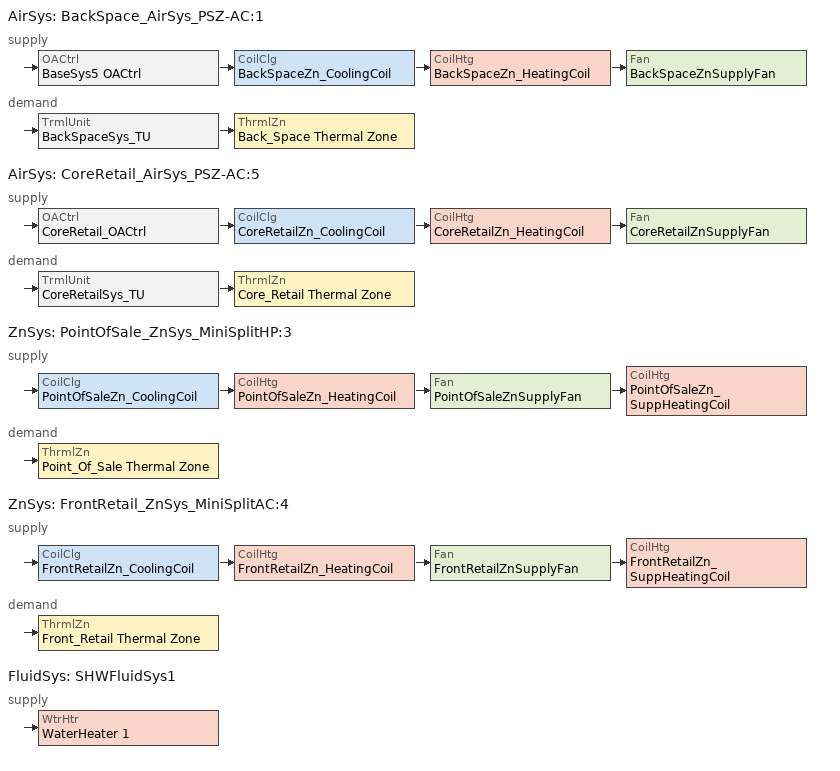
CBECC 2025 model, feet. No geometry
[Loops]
AirSys 'BackSpace_AirSys_PSZ-AC:1'
 supply: OACtrl 'BaseSys5 OACtrl' > CoilClg 'BackSpaceZn_CoolingCoil' > CoilHtg 'BackSpaceZn_HeatingCoil' > Fan 'BackSpaceZnSupplyFan'
 demand: TrmlUnit 'BackSpaceSys_TU' > ThrmlZn 'Back_Space Thermal Zone'
AirSys 'CoreRetail_AirSys_PSZ-AC:5'
 supply: OACtrl 'CoreRetail_OACtrl' > CoilClg 'CoreRetailZn_CoolingCoil' > CoilHtg 'CoreRetailZn_HeatingCoil' > Fan 'CoreRetailZnSupplyFan'
 demand: TrmlUnit 'CoreRetailSys_TU' > ThrmlZn 'Core_Retail Thermal Zone'
ZnSys 'PointOfSale_ZnSys_MiniSplitHP:3'
 supply: CoilClg 'PointOfSaleZn_CoolingCoil' > CoilHtg 'PointOfSaleZn_HeatingCoil' > Fan 'PointOfSaleZnSupplyFan' > CoilHtg 'PointOfSaleZn_SuppHeatingCoil'
 demand: ThrmlZn 'Point_Of_Sale Thermal Zone'
ZnSys 'FrontRetail_ZnSys_MiniSplitAC:4'
 supply: CoilClg 'FrontRetailZn_CoolingCoil' > CoilHtg 'FrontRetailZn_HeatingCoil' > Fan 'FrontRetailZnSupplyFan' > CoilHtg 'FrontRetailZn_SuppHeatingCoil'
 demand: ThrmlZn 'Front_Retail Thermal Zone'
FluidSys 'SHWFluidSys1'
 supply: WtrHtr 'WaterHeater 1'
[Proj]
0517115-RetlMed-SG-MiniSplitHP-COP3.3: ZipCode=92262; AutoHardSizeAirFlowPerSqFt=1.5; AutoHardSizeAirFlowPerTon=400; RunTitle=0517115-RetlMed-SG-MiniSplitHP-COP3.3; AirBarrier=Air barrier - not verified
[Bldg]
Retail Standalone: TotStoryCnt=1; AboveGrdStoryCnt=1
[Story]
BuildingStory 1: Z=0; FlrToFlrHgt=20; FlrToCeilingHgt=20
[Spc] Story=BuildingStory 1; SHWFluidSegRef=SHWSupply1
Name | ThrmlZnRef | Area | FlrToCeilingHgt | SpcFuncDefaultsRef | VentPerSpc | Vol | CondgType | PriSide100PctControlled
Back_Space | Back_Space Thermal Zone | 4089.1 | 20 | Retail Back_Space | 1263
Core_Retail | Core_Retail Thermal Zone | 17227.4 |  | Retail Sales |  | 344549
Front_Entry | Front_Entry Thermal Zone | 129.2 |  | Retail Main Entry |  | 2583.34 | Unconditioned | 1
Front_Retail | Front_Retail Thermal Zone | 1623.3 |  | Retail Sales |  | 32466.1
Point_Of_Sale | Point_Of_Sale Thermal Zone | 1623.3 |  | Retail Sales
[ThrmlZn]
Name | PriAirCondgSysRef[1] | VentCtrlMthd | Type | VentSrc
Back_Space Thermal Zone | BackSpace_AirSys_PSZ-AC:1 | CO2Sensors
Core_Retail Thermal Zone | CoreRetail_AirSys_PSZ-AC:5 | CO2Sensors
Front_Retail Thermal Zone | FrontRetail_ZnSys_MiniSplitAC:4 |  | Conditioned | None
Point_Of_Sale Thermal Zone | PointOfSale_ZnSys_MiniSplitHP:3 |  |  | None
Front_Entry Thermal Zone |  |  | Unconditioned
[AirSys] Type=SZAC
Name | CtrlZnRef
BackSpace_AirSys_PSZ-AC:1 | Back_Space Thermal Zone
CoreRetail_AirSys_PSZ-AC:5 | Core_Retail Thermal Zone
[AirSeg]
Name | Sys | Type | Path
BackSpaceSys_SupAirSeg | BackSpace_AirSys_PSZ-AC:1 | Supply | Ducted
BaseSys5 RetAirSeg | BackSpace_AirSys_PSZ-AC:1 | Return
CoreRetailSys_SupAirSeg | CoreRetail_AirSys_PSZ-AC:5 | Supply
CoreRetailSys_RetAirSeg | CoreRetail_AirSys_PSZ-AC:5 | Return
[CoilClg] Type=DirectExpansion
Name | Sys | DXEER | CndsrType | FuelSrc | CapTotRtdStageFrac | DXSEER
BackSpaceZn_CoolingCoil | BackSpace_AirSys_PSZ-AC:1 | 11.2 | Air
CoreRetailZn_CoolingCoil | CoreRetail_AirSys_PSZ-AC:5 | 11.2 | Air | Electric | ( 0.5, 1 )
PointOfSaleZn_CoolingCoil | PointOfSale_ZnSys_MiniSplitHP:3
FrontRetailZn_CoolingCoil | FrontRetail_ZnSys_MiniSplitAC:4 | 11 | Air | Electric |  | 13.6
[CoilHtg]
Name | Sys | Type | FuelSrc | FurnThrmlEff | HtPumpSuppCoilHtgRef
BackSpaceZn_HeatingCoil | BackSpace_AirSys_PSZ-AC:1 | Furnace | Gas | 0.82022
CoreRetailZn_HeatingCoil | CoreRetail_AirSys_PSZ-AC:5 | Furnace |  | 0.82
PointOfSaleZn_HeatingCoil | PointOfSale_ZnSys_MiniSplitHP:3 | HeatPump |  | 0.82022 | PointOfSaleZn_SuppHeatingCoil
PointOfSaleZn_SuppHeatingCoil | PointOfSale_ZnSys_MiniSplitHP:3 | Resistance
FrontRetailZn_HeatingCoil | FrontRetail_ZnSys_MiniSplitAC:4 | HeatPump |  | 0.82022 | FrontRetailZn_SuppHeatingCoil
FrontRetailZn_SuppHeatingCoil | FrontRetail_ZnSys_MiniSplitAC:4 | Resistance
[Fan] ModelingMthd=StaticPressure; FlowEff=0.6; TotStaticPress=2.5; MtrEff=0.9
Name | Sys | CtrlMthd
BackSpaceZnSupplyFan | BackSpace_AirSys_PSZ-AC:1 | ConstantVolume
CoreRetailZnSupplyFan | CoreRetail_AirSys_PSZ-AC:5
PointOfSaleZnSupplyFan | PointOfSale_ZnSys_MiniSplitHP:3 | ConstantVolume
FrontRetailZnSupplyFan | FrontRetail_ZnSys_MiniSplitAC:4 | ConstantVolume
[OACtrl] EconoCtrlMthd=DifferentialDryBulb; EconoIntegration=Integrated; EconoHiTempLockout=80
Name | Sys | AirSegSupRef | AirSegRetRef
BaseSys5 OACtrl | BackSpace_AirSys_PSZ-AC:1 | BackSpaceSys_SupAirSeg | BaseSys5 RetAirSeg
CoreRetail_OACtrl | CoreRetail_AirSys_PSZ-AC:5 | CoreRetailSys_SupAirSeg | CoreRetailSys_RetAirSeg
[TrmlUnit] Type=Uncontrolled
Name | Sys | ZnServedRef | PriAirSegRef
BackSpaceSys_TU | BackSpace_AirSys_PSZ-AC:1 | Back_Space Thermal Zone | BackSpaceSys_SupAirSeg
CoreRetailSys_TU | CoreRetail_AirSys_PSZ-AC:5 | Core_Retail Thermal Zone | CoreRetailSys_SupAirSeg
[ZnSys] Cnt=2
Name | Type
PointOfSale_ZnSys_MiniSplitHP:3 | SZHP
FrontRetail_ZnSys_MiniSplitAC:4 | MiniSplitHP
[SpcFuncDefaults]
Name | SpcFunc
Retail Sales | Retail Sales Area (Retail Merchandise Sales)
Retail Back_Space | Storage, Commercial/Industrial (Warehouse)
Retail Main Entry | Lobby, Main Entry
[FluidSys]
SHWFluidSys1: Type=ServiceHotWater
[WtrHtr]
WaterHeater 1: Sys=SHWFluidSys1; FluidSegOutRef=SHWSupply1; FluidSegMakeupRef=SHWMakeup1; ThrmlEff=0.85
[FluidSeg] Sys=SHWFluidSys1
Name | Type | Src
SHWSupply1 | PrimarySupply
SHWMakeup1 | MakeupFluid | MunicipalWater
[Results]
End Use | Proposed Design Site Elec. (MWh/yr) | Proposed Site Gas (MBtu/yr) | Proposed SLCC¹ ($/ft²-yr) | Standard Design Site Elec. (MWh/yr) | Standard Site Gas (MBtu/yr) | Standard SLCC¹ ($/ft²-yr) | Compliance Margins SLCC¹ ($/ft²-yr)
Space Heating | 0.1 | 14.2 | 0.39 | 4.2 | -- | 1.20 | 0.81
Space Cooling | 99.5 | -- | 18.81 | 92.4 | -- | 17.48 | -1.33
Indoor Fans | 96.2 | -- | 19.60 | 35.3 | -- | 7.02 | -12.58
Heat Rejection | -- | -- | -- | -- | -- | -- | --
Pumps & Misc. | -- | -- | -- | -- | -- | -- | --
Domestic Hot Water | -- | 61.4 | 1.35 | 11.7 | -- | 2.42 | 1.07
Indoor Lighting | 72.9 | -- | 14.44 | 72.9 | -- | 14.44 | --
Total Compliance | 268.7 | 75.6 | 54.59 | 91.1 | 0.0 | 20.77 | -33.82
Receptacle | 77.7 | -- | 15.35 | 77.7 | -- | 15.35 | --
Process | -- | -- | -- | -- | -- | -- | --
Other Lighting | 0.3 | -- | 0.06 | 0.3 | -- | 0.06 | --
Process Motors | -- | -- | -- | -- | -- | -- | --
Photovoltaics | -- | -- | -- | -125.7 | -- | -21.73 | -21.73
Battery Storage | -- | -- | -- | 0.3 | -- | -0.06 | -0.06
Project Total | 346.7 | 75.6 | 70.00 | 169.1 | 0.0 | 36.18 | -33.82
Efficiency Compliance | 268.7 | 75.6 | 54.59 | 216.5 | 0.0 | 42.56 | -12.03
FAIL
